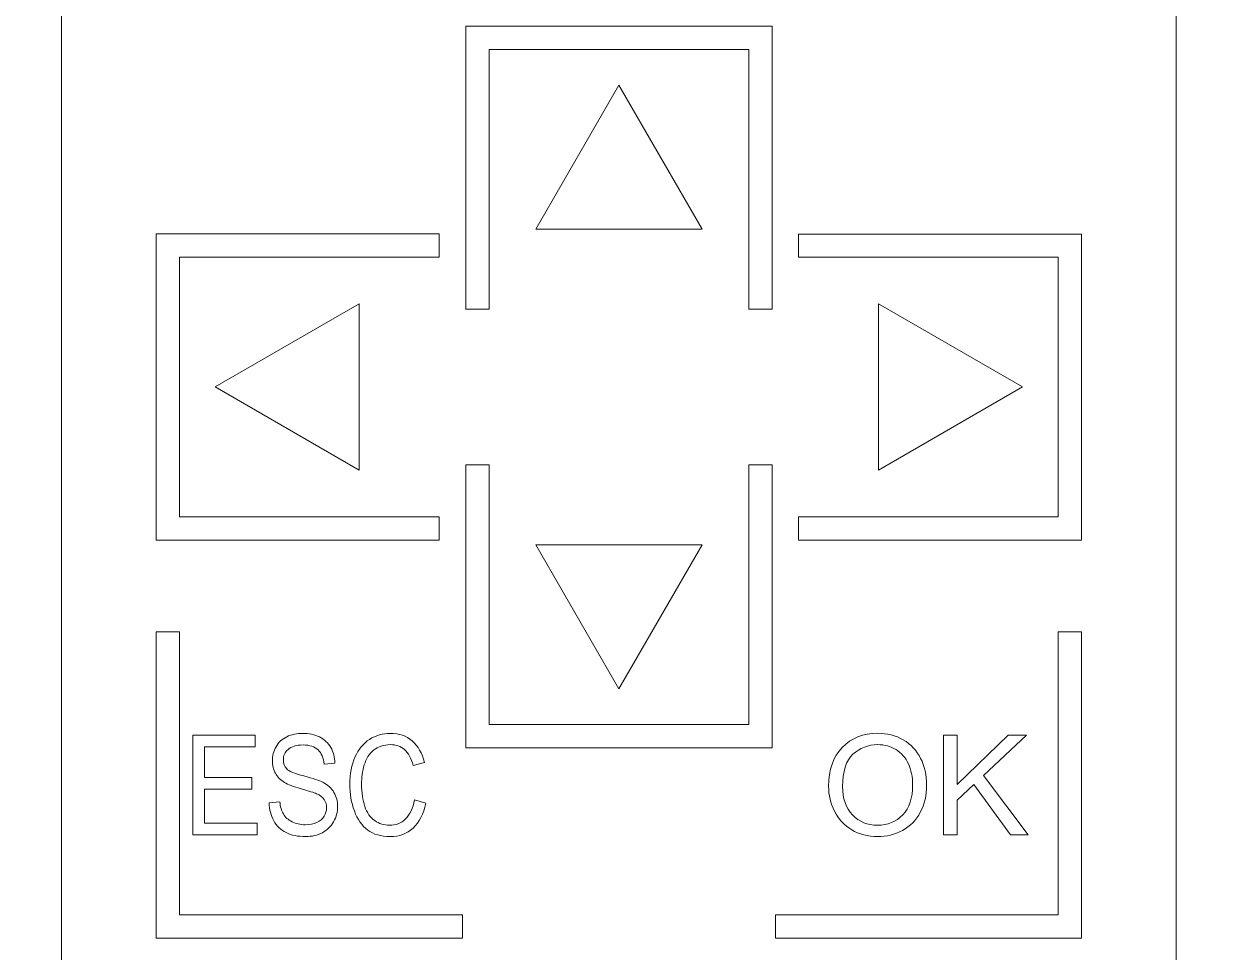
# Model space of a CAD drawing. Header units: millimetres. Extents: x 1359 to 3577, y 1333 to 3557.
# Drawn here: x 2563.64 to 2599.41, y 3214.96 to 3242.86 of the extents above; entities that cross this region are included whole.
import ezdxf

# ---------------------------------------------------------------- set-up
doc = ezdxf.new("R2010")
doc.units = ezdxf.units.MM
doc.set_wipeout_variables(frame=1)
doc.layers.add('000-PI-Oprema', color=30, linetype='Continuous', lineweight=5)
doc.layers.add('002-PI-Kabelska kanalica', color=150, linetype='Continuous')

# ---------------------------------------------------------------- blocks, each defined once
blk = doc.blocks.new('6ES7515-2AN03-0AB0')
blk.add_wipeout([(49766.655, 38535.913), (49836.455, 38535.913), (49836.456, 38388.913), (49766.656, 38388.913)])
at = {"layer": '000-PI-Oprema', "color": 0, "linetype": 'ByBlock', "lineweight": 0}
for p, q in [((49774.855, 38452.675), (49774.855, 38409.438)), ((49774.855, 38452.675), (49774.855, 38409.438)), ((49808.355, 38452.675), (49808.355, 38409.438)), ((49808.355, 38452.675), (49808.355, 38409.438)), ((49796.206, 38448.613), (49787.006, 38448.613)), ((49787.006, 38448.613), (49787.006, 38440.113)), ((49796.206, 38448.613), (49787.006, 38448.613)), ((49787.006, 38448.613), (49787.006, 38440.113)), ((49796.206, 38440.113), (49796.206, 38448.613)), ((49796.206, 38440.113), (49796.206, 38448.613)), ((49787.706, 38447.913), (49795.506, 38447.913)), ((49787.706, 38440.113), (49787.706, 38447.913)), ((49787.706, 38447.913), (49795.506, 38447.913)), ((49787.706, 38440.113), (49787.706, 38447.913)), ((49795.506, 38447.913), (49795.506, 38440.113)), ((49795.506, 38447.913), (49795.506, 38440.113)), ((49791.606, 38446.844), (49789.106, 38442.513)), ((49791.606, 38446.844), (49789.106, 38442.513)), ((49794.106, 38442.513), (49791.606, 38446.844)), ((49794.106, 38442.513), (49791.606, 38446.844)), ((49786.204, 38442.372), (49777.704, 38442.372)), ((49777.704, 38442.372), (49777.704, 38433.172)), ((49786.204, 38442.372), (49777.704, 38442.372)), ((49777.704, 38442.372), (49777.704, 38433.172)), ((49786.204, 38441.672), (49786.204, 38442.372)), ((49786.204, 38441.672), (49786.204, 38442.372)), ((49789.106, 38442.513), (49794.106, 38442.513)), ((49789.106, 38442.513), (49794.106, 38442.513)), ((49797.006, 38442.371), (49797.006, 38441.671)), ((49805.506, 38442.371), (49797.006, 38442.371)), ((49797.006, 38442.371), (49797.006, 38441.671)), ((49805.506, 38442.371), (49797.006, 38442.371)), ((49805.505, 38433.171), (49805.506, 38442.371)), ((49805.505, 38433.171), (49805.506, 38442.371)), ((49778.404, 38433.872), (49778.404, 38441.672)), ((49778.404, 38441.672), (49786.204, 38441.672)), ((49778.404, 38433.872), (49778.404, 38441.672)), ((49778.404, 38441.672), (49786.204, 38441.672)), ((49797.006, 38441.671), (49804.806, 38441.671)), ((49797.006, 38441.671), (49804.806, 38441.671)), ((49804.806, 38441.671), (49804.805, 38433.871)), ((49804.806, 38441.671), (49804.805, 38433.871)), ((49783.804, 38440.273), (49779.474, 38437.773)), ((49783.804, 38440.273), (49779.474, 38437.773)), ((49783.804, 38435.273), (49783.804, 38440.273)), ((49783.804, 38435.273), (49783.804, 38440.273)), ((49803.737, 38437.773), (49799.407, 38440.273)), ((49799.407, 38440.273), (49799.407, 38435.273)), ((49803.737, 38437.773), (49799.407, 38440.273)), ((49799.407, 38440.273), (49799.407, 38435.273)), ((49787.006, 38440.113), (49787.706, 38440.113)), ((49787.006, 38440.113), (49787.706, 38440.113)), ((49795.506, 38440.113), (49796.206, 38440.113)), ((49795.506, 38440.113), (49796.206, 38440.113)), ((49779.474, 38437.773), (49783.804, 38435.273)), ((49779.474, 38437.773), (49783.804, 38435.273)), ((49799.407, 38435.273), (49803.737, 38437.773)), ((49799.407, 38435.273), (49803.737, 38437.773)), ((49787.706, 38435.43), (49787.006, 38435.43)), ((49787.006, 38435.43), (49787.006, 38426.93)), ((49787.706, 38435.43), (49787.006, 38435.43)), ((49787.006, 38435.43), (49787.006, 38426.93)), ((49787.706, 38427.63), (49787.706, 38435.43)), ((49787.706, 38427.63), (49787.706, 38435.43)), ((49796.206, 38435.43), (49795.506, 38435.43)), ((49795.506, 38435.43), (49795.506, 38427.63)), ((49796.206, 38435.43), (49795.506, 38435.43)), ((49795.506, 38435.43), (49795.506, 38427.63)), ((49796.206, 38426.93), (49796.206, 38435.43)), ((49796.206, 38426.93), (49796.206, 38435.43)), ((49786.204, 38433.872), (49778.404, 38433.872)), ((49786.204, 38433.872), (49778.404, 38433.872)), ((49786.204, 38433.172), (49786.204, 38433.872)), ((49786.204, 38433.172), (49786.204, 38433.872)), ((49804.805, 38433.871), (49797.005, 38433.871)), ((49797.005, 38433.871), (49797.005, 38433.171)), ((49804.805, 38433.871), (49797.005, 38433.871)), ((49797.005, 38433.871), (49797.005, 38433.171)), ((49777.704, 38433.172), (49786.204, 38433.172)), ((49777.704, 38433.172), (49786.204, 38433.172)), ((49794.106, 38433.031), (49789.106, 38433.031)), ((49789.106, 38433.031), (49791.606, 38428.701)), ((49794.106, 38433.031), (49789.106, 38433.031)), ((49789.106, 38433.031), (49791.606, 38428.701)), ((49791.606, 38428.701), (49794.106, 38433.031)), ((49791.606, 38428.701), (49794.106, 38433.031)), ((49797.005, 38433.171), (49805.505, 38433.171)), ((49797.005, 38433.171), (49805.505, 38433.171)), ((49777.704, 38430.413), (49777.704, 38421.213)), ((49778.404, 38430.413), (49777.704, 38430.413)), ((49777.704, 38430.413), (49777.704, 38421.213)), ((49778.404, 38430.413), (49777.704, 38430.413)), ((49778.404, 38421.913), (49778.404, 38430.413)), ((49778.404, 38421.913), (49778.404, 38430.413)), ((49805.507, 38430.413), (49804.807, 38430.413)), ((49804.807, 38430.413), (49804.807, 38421.913)), ((49805.507, 38430.413), (49804.807, 38430.413)), ((49804.807, 38430.413), (49804.807, 38421.913)), ((49805.507, 38421.213), (49805.507, 38430.413)), ((49805.507, 38421.213), (49805.507, 38430.413)), ((49795.506, 38427.63), (49787.706, 38427.63)), ((49795.506, 38427.63), (49787.706, 38427.63)), ((49780.676, 38427.313), (49778.806, 38427.313)), ((49778.806, 38427.313), (49778.806, 38424.313)), ((49780.676, 38427.313), (49778.806, 38427.313)), ((49778.806, 38427.313), (49778.806, 38424.313)), ((49780.676, 38426.958), (49780.676, 38427.313)), ((49780.676, 38426.958), (49780.676, 38427.313)), ((49801.359, 38427.313), (49801.359, 38424.313)), ((49801.767, 38427.313), (49801.359, 38427.313)), ((49801.359, 38427.313), (49801.359, 38424.313)), ((49801.767, 38427.313), (49801.359, 38427.313)), ((49801.767, 38425.825), (49801.767, 38427.313)), ((49803.297, 38427.313), (49801.767, 38425.825)), ((49801.767, 38425.825), (49801.767, 38427.313)), ((49803.297, 38427.313), (49801.767, 38425.825)), ((49802.557, 38426.097), (49803.849, 38427.313)), ((49802.557, 38426.097), (49803.849, 38427.313)), ((49803.849, 38427.313), (49803.297, 38427.313)), ((49803.849, 38427.313), (49803.297, 38427.313)), ((49779.148, 38426.958), (49780.676, 38426.958)), ((49779.148, 38426.04), (49779.148, 38426.958)), ((49779.148, 38426.958), (49780.676, 38426.958)), ((49779.148, 38426.04), (49779.148, 38426.958)), ((49787.006, 38426.93), (49796.206, 38426.93)), ((49787.006, 38426.93), (49796.206, 38426.93)), ((49782.745, 38426.439), (49783.073, 38426.467)), ((49782.745, 38426.439), (49783.073, 38426.467)), ((49785.425, 38426.398), (49785.762, 38426.49)), ((49785.425, 38426.398), (49785.762, 38426.49)), ((49780.578, 38426.04), (49779.148, 38426.04)), ((49780.578, 38426.04), (49779.148, 38426.04)), ((49780.578, 38425.688), (49780.578, 38426.04)), ((49780.578, 38425.688), (49780.578, 38426.04)), ((49801.767, 38425.352), (49802.271, 38425.831)), ((49801.767, 38425.352), (49802.271, 38425.831)), ((49802.271, 38425.831), (49803.368, 38424.313)), ((49802.271, 38425.831), (49803.368, 38424.313)), ((49803.906, 38424.313), (49802.557, 38426.097)), ((49803.906, 38424.313), (49802.557, 38426.097)), ((49779.148, 38424.667), (49779.148, 38425.688)), ((49779.148, 38425.688), (49780.578, 38425.688)), ((49779.148, 38424.667), (49779.148, 38425.688)), ((49779.148, 38425.688), (49780.578, 38425.688)), ((49781.415, 38425.309), (49781.092, 38425.276)), ((49781.415, 38425.309), (49781.092, 38425.276)), ((49785.806, 38425.264), (49785.464, 38425.364)), ((49785.806, 38425.264), (49785.464, 38425.364)), ((49801.767, 38424.313), (49801.767, 38425.352)), ((49801.767, 38424.313), (49801.767, 38425.352)), ((49780.735, 38424.667), (49779.148, 38424.667)), ((49780.735, 38424.667), (49779.148, 38424.667)), ((49780.735, 38424.313), (49780.735, 38424.667)), ((49780.735, 38424.313), (49780.735, 38424.667)), ((49778.806, 38424.313), (49780.735, 38424.313)), ((49778.806, 38424.313), (49780.735, 38424.313)), ((49801.359, 38424.313), (49801.767, 38424.313)), ((49801.359, 38424.313), (49801.767, 38424.313)), ((49803.368, 38424.313), (49803.906, 38424.313)), ((49803.368, 38424.313), (49803.906, 38424.313)), ((49786.904, 38421.913), (49778.404, 38421.913)), ((49786.904, 38421.913), (49778.404, 38421.913)), ((49786.904, 38421.213), (49786.904, 38421.913)), ((49786.904, 38421.213), (49786.904, 38421.913)), ((49796.307, 38421.913), (49796.307, 38421.213)), ((49804.807, 38421.913), (49796.307, 38421.913)), ((49796.307, 38421.913), (49796.307, 38421.213)), ((49804.807, 38421.913), (49796.307, 38421.913)), ((49777.704, 38421.213), (49786.904, 38421.213)), ((49777.704, 38421.213), (49786.904, 38421.213)), ((49796.307, 38421.213), (49805.507, 38421.213)), ((49796.307, 38421.213), (49805.507, 38421.213))]:
    blk.add_line(p, q, dxfattribs=at)
for points, knots in [([(49783.073, 38426.467), (49783.067, 38426.644), (49783.025, 38426.801), (49782.867, 38427.079), (49782.755, 38427.184), (49782.462, 38427.328), (49782.293, 38427.364), (49781.927, 38427.364), (49781.769, 38427.329), (49781.484, 38427.193), (49781.376, 38427.093), (49781.228, 38426.83), (49781.191, 38426.688), (49781.191, 38426.399), (49781.221, 38426.274), (49781.342, 38426.052), (49781.434, 38425.959), (49781.558, 38425.884)], [0, 0, 0, 0, 0.136305, 0.136305, 0.27261, 0.27261, 0.408915, 0.408915, 0.532077, 0.532077, 0.655033, 0.655033, 0.777554, 0.777554, 0.888665, 0.888665, 1, 1, 1, 1]), ([(49783.073, 38426.467), (49783.067, 38426.644), (49783.025, 38426.801), (49782.867, 38427.079), (49782.755, 38427.184), (49782.462, 38427.328), (49782.293, 38427.364), (49781.927, 38427.364), (49781.769, 38427.329), (49781.484, 38427.193), (49781.376, 38427.093), (49781.228, 38426.83), (49781.191, 38426.688), (49781.191, 38426.399), (49781.221, 38426.274), (49781.342, 38426.052), (49781.434, 38425.959), (49781.558, 38425.884)], [0, 0, 0, 0, 0.136305, 0.136305, 0.27261, 0.27261, 0.408915, 0.408915, 0.532077, 0.532077, 0.655033, 0.655033, 0.777554, 0.777554, 0.888665, 0.888665, 1, 1, 1, 1]), ([(49785.762, 38426.49), (49785.692, 38426.767), (49785.569, 38426.982), (49785.217, 38427.288), (49784.999, 38427.364), (49784.512, 38427.364), (49784.303, 38427.303), (49783.923, 38427.062), (49783.777, 38426.885), (49783.571, 38426.42), (49783.519, 38426.148), (49783.519, 38425.548), (49783.565, 38425.281), (49783.748, 38424.781), (49783.88, 38424.59), (49784.23, 38424.327), (49784.456, 38424.262), (49785.004, 38424.262), (49785.232, 38424.347), (49785.605, 38424.69), (49785.734, 38424.938), (49785.806, 38425.264)], [0, 0, 0, 0, 0.116006, 0.116006, 0.231813, 0.231813, 0.333885, 0.333885, 0.435957, 0.435957, 0.538114, 0.538114, 0.631842, 0.631842, 0.725634, 0.725634, 0.819268, 0.819268, 0.909704, 0.909704, 1, 1, 1, 1]), ([(49785.762, 38426.49), (49785.692, 38426.767), (49785.569, 38426.982), (49785.217, 38427.288), (49784.999, 38427.364), (49784.512, 38427.364), (49784.303, 38427.303), (49783.923, 38427.062), (49783.777, 38426.885), (49783.571, 38426.42), (49783.519, 38426.148), (49783.519, 38425.548), (49783.565, 38425.281), (49783.748, 38424.781), (49783.88, 38424.59), (49784.23, 38424.327), (49784.456, 38424.262), (49785.004, 38424.262), (49785.232, 38424.347), (49785.605, 38424.69), (49785.734, 38424.938), (49785.806, 38425.264)], [0, 0, 0, 0, 0.116006, 0.116006, 0.231813, 0.231813, 0.333885, 0.333885, 0.435957, 0.435957, 0.538114, 0.538114, 0.631842, 0.631842, 0.725634, 0.725634, 0.819268, 0.819268, 0.909704, 0.909704, 1, 1, 1, 1]), ([(49800.672, 38426.613), (49800.552, 38426.85), (49800.377, 38427.035), (49799.921, 38427.3), (49799.665, 38427.366), (49798.946, 38427.365), (49798.592, 38427.225), (49798.043, 38426.661), (49797.906, 38426.272), (49797.906, 38425.51), (49797.964, 38425.261), (49798.082, 38425.025)], [0, 0, 0, 0, 0.170456, 0.170456, 0.341111, 0.341111, 0.601823, 0.601823, 0.862244, 0.862244, 1, 1, 1, 1]), ([(49800.672, 38426.613), (49800.552, 38426.85), (49800.377, 38427.035), (49799.921, 38427.3), (49799.665, 38427.366), (49798.946, 38427.365), (49798.592, 38427.225), (49798.043, 38426.661), (49797.906, 38426.272), (49797.906, 38425.51), (49797.964, 38425.261), (49798.082, 38425.025)], [0, 0, 0, 0, 0.170456, 0.170456, 0.341111, 0.341111, 0.601823, 0.601823, 0.862244, 0.862244, 1, 1, 1, 1]), ([(49781.234, 38424.737), (49781.324, 38424.578), (49781.448, 38424.459), (49781.764, 38424.301), (49781.96, 38424.262), (49782.379, 38424.262), (49782.545, 38424.3), (49782.841, 38424.458), (49782.954, 38424.567), (49783.111, 38424.85), (49783.151, 38425), (49783.151, 38425.321), (49783.115, 38425.463), (49782.971, 38425.71), (49782.861, 38425.813), (49782.606, 38425.947), (49782.415, 38426.011), (49781.859, 38426.157), (49781.687, 38426.228), (49781.554, 38426.367), (49781.521, 38426.456), (49781.521, 38426.688), (49781.568, 38426.794), (49781.757, 38426.97), (49781.908, 38427.014), (49782.314, 38427.014), (49782.464, 38426.965), (49782.667, 38426.772), (49782.727, 38426.628), (49782.745, 38426.439)], [0, 0, 0, 0, 0.098597, 0.098597, 0.197459, 0.197459, 0.275519, 0.275519, 0.353579, 0.353579, 0.431515, 0.431515, 0.510051, 0.510051, 0.588733, 0.588733, 0.642847, 0.642847, 0.697058, 0.697058, 0.752143, 0.752143, 0.815366, 0.815366, 0.878589, 0.878589, 0.939386, 0.939386, 1, 1, 1, 1]), ([(49781.234, 38424.737), (49781.324, 38424.578), (49781.448, 38424.459), (49781.764, 38424.301), (49781.96, 38424.262), (49782.379, 38424.262), (49782.545, 38424.3), (49782.841, 38424.458), (49782.954, 38424.567), (49783.111, 38424.85), (49783.151, 38425), (49783.151, 38425.321), (49783.115, 38425.463), (49782.971, 38425.71), (49782.861, 38425.813), (49782.606, 38425.947), (49782.415, 38426.011), (49781.859, 38426.157), (49781.687, 38426.228), (49781.554, 38426.367), (49781.521, 38426.456), (49781.521, 38426.688), (49781.568, 38426.794), (49781.757, 38426.97), (49781.908, 38427.014), (49782.314, 38427.014), (49782.464, 38426.965), (49782.667, 38426.772), (49782.727, 38426.628), (49782.745, 38426.439)], [0, 0, 0, 0, 0.098597, 0.098597, 0.197459, 0.197459, 0.275519, 0.275519, 0.353579, 0.353579, 0.431515, 0.431515, 0.510051, 0.510051, 0.588733, 0.588733, 0.642847, 0.642847, 0.697058, 0.697058, 0.752143, 0.752143, 0.815366, 0.815366, 0.878589, 0.878589, 0.939386, 0.939386, 1, 1, 1, 1]), ([(49785.194, 38424.793), (49785.06, 38424.665), (49784.899, 38424.601), (49784.549, 38424.601), (49784.402, 38424.648), (49784.132, 38424.836), (49784.032, 38424.979), (49783.904, 38425.359), (49783.872, 38425.582), (49783.872, 38426.035), (49783.899, 38426.227), (49784.007, 38426.599), (49784.102, 38426.748), (49784.368, 38426.969), (49784.534, 38427.024), (49784.906, 38427.024), (49785.049, 38426.974), (49785.277, 38426.775), (49785.365, 38426.616), (49785.425, 38426.398)], [0, 0, 0, 0, 0.155041, 0.155041, 0.281893, 0.281893, 0.40841, 0.40841, 0.534821, 0.534821, 0.633208, 0.633208, 0.731297, 0.731297, 0.829385, 0.829385, 0.914919, 0.914919, 1, 1, 1, 1]), ([(49785.194, 38424.793), (49785.06, 38424.665), (49784.899, 38424.601), (49784.549, 38424.601), (49784.402, 38424.648), (49784.132, 38424.836), (49784.032, 38424.979), (49783.904, 38425.359), (49783.872, 38425.582), (49783.872, 38426.035), (49783.899, 38426.227), (49784.007, 38426.599), (49784.102, 38426.748), (49784.368, 38426.969), (49784.534, 38427.024), (49784.906, 38427.024), (49785.049, 38426.974), (49785.277, 38426.775), (49785.365, 38426.616), (49785.425, 38426.398)], [0, 0, 0, 0, 0.155041, 0.155041, 0.281893, 0.281893, 0.40841, 0.40841, 0.534821, 0.534821, 0.633208, 0.633208, 0.731297, 0.731297, 0.829385, 0.829385, 0.914919, 0.914919, 1, 1, 1, 1]), ([(49798.638, 38426.734), (49798.846, 38426.928), (49799.094, 38427.024), (49799.586, 38427.024), (49799.769, 38426.974), (49800.095, 38426.773), (49800.219, 38426.632), (49800.389, 38426.268), (49800.431, 38426.055), (49800.431, 38425.424), (49800.332, 38425.126), (49800.133, 38424.916)], [0, 0, 0, 0, 0.235344, 0.235344, 0.401681, 0.401681, 0.568298, 0.568298, 0.735598, 0.735598, 1, 1, 1, 1]), ([(49798.638, 38426.734), (49798.846, 38426.928), (49799.094, 38427.024), (49799.586, 38427.024), (49799.769, 38426.974), (49800.095, 38426.773), (49800.219, 38426.632), (49800.389, 38426.268), (49800.431, 38426.055), (49800.431, 38425.424), (49800.332, 38425.126), (49800.133, 38424.916)], [0, 0, 0, 0, 0.235344, 0.235344, 0.401681, 0.401681, 0.568298, 0.568298, 0.735598, 0.735598, 1, 1, 1, 1]), ([(49798.082, 38425.025), (49798.2, 38424.788), (49798.372, 38424.602), (49798.829, 38424.33), (49799.089, 38424.262), (49799.646, 38424.262), (49799.895, 38424.323), (49800.357, 38424.57), (49800.536, 38424.752), (49800.788, 38425.232), (49800.851, 38425.504), (49800.851, 38426.109), (49800.791, 38426.377), (49800.672, 38426.613)], [0, 0, 0, 0, 0.176244, 0.176244, 0.352847, 0.352847, 0.515628, 0.515628, 0.678065, 0.678065, 0.840176, 0.840176, 1, 1, 1, 1]), ([(49798.082, 38425.025), (49798.2, 38424.788), (49798.372, 38424.602), (49798.829, 38424.33), (49799.089, 38424.262), (49799.646, 38424.262), (49799.895, 38424.323), (49800.357, 38424.57), (49800.536, 38424.752), (49800.788, 38425.232), (49800.851, 38425.504), (49800.851, 38426.109), (49800.791, 38426.377), (49800.672, 38426.613)], [0, 0, 0, 0, 0.176244, 0.176244, 0.352847, 0.352847, 0.515628, 0.515628, 0.678065, 0.678065, 0.840176, 0.840176, 1, 1, 1, 1]), ([(49800.133, 38424.916), (49799.936, 38424.706), (49799.683, 38424.601), (49799.075, 38424.601), (49798.825, 38424.705), (49798.425, 38425.121), (49798.326, 38425.406), (49798.326, 38426.219), (49798.43, 38426.542), (49798.638, 38426.734)], [0, 0, 0, 0, 0.238881, 0.238881, 0.472857, 0.472857, 0.707187, 0.707187, 1, 1, 1, 1]), ([(49800.133, 38424.916), (49799.936, 38424.706), (49799.683, 38424.601), (49799.075, 38424.601), (49798.825, 38424.705), (49798.425, 38425.121), (49798.326, 38425.406), (49798.326, 38426.219), (49798.43, 38426.542), (49798.638, 38426.734)], [0, 0, 0, 0, 0.238881, 0.238881, 0.472857, 0.472857, 0.707187, 0.707187, 1, 1, 1, 1]), ([(49781.558, 38425.884), (49781.653, 38425.825), (49781.819, 38425.763), (49782.294, 38425.631), (49782.448, 38425.582), (49782.626, 38425.503), (49782.703, 38425.444), (49782.797, 38425.303), (49782.821, 38425.221), (49782.821, 38425.034), (49782.796, 38424.949), (49782.699, 38424.792), (49782.624, 38424.73), (49782.425, 38424.64), (49782.309, 38424.618), (49782.031, 38424.618), (49781.899, 38424.648), (49781.664, 38424.766), (49781.577, 38424.844), (49781.466, 38425.036), (49781.43, 38425.159), (49781.415, 38425.309)], [0, 0, 0, 0, 0.066888, 0.066888, 0.133776, 0.133776, 0.23805, 0.23805, 0.341697, 0.341697, 0.444667, 0.444667, 0.547636, 0.547636, 0.6513, 0.6513, 0.767974, 0.767974, 0.884403, 0.884403, 1, 1, 1, 1]), ([(49781.558, 38425.884), (49781.653, 38425.825), (49781.819, 38425.763), (49782.294, 38425.631), (49782.448, 38425.582), (49782.626, 38425.503), (49782.703, 38425.444), (49782.797, 38425.303), (49782.821, 38425.221), (49782.821, 38425.034), (49782.796, 38424.949), (49782.699, 38424.792), (49782.624, 38424.73), (49782.425, 38424.64), (49782.309, 38424.618), (49782.031, 38424.618), (49781.899, 38424.648), (49781.664, 38424.766), (49781.577, 38424.844), (49781.466, 38425.036), (49781.43, 38425.159), (49781.415, 38425.309)], [0, 0, 0, 0, 0.066888, 0.066888, 0.133776, 0.133776, 0.23805, 0.23805, 0.341697, 0.341697, 0.444667, 0.444667, 0.547636, 0.547636, 0.6513, 0.6513, 0.767974, 0.767974, 0.884403, 0.884403, 1, 1, 1, 1])]:
    blk.add_open_spline(points, degree=3, knots=knots, dxfattribs=at)
for points in [[(49781.092, 38425.276), (49781.097, 38425.076), (49781.144, 38424.896), (49781.234, 38424.737)], [(49781.092, 38425.276), (49781.097, 38425.076), (49781.144, 38424.896), (49781.234, 38424.737)], [(49785.464, 38425.364), (49785.417, 38425.112), (49785.327, 38424.922), (49785.194, 38424.793)], [(49785.464, 38425.364), (49785.417, 38425.112), (49785.327, 38424.922), (49785.194, 38424.793)]]:
    blk.add_open_spline(points, degree=3, dxfattribs=at)
blk = doc.blocks.new('6ES7590-1AB60-0AA0')
for p, q in [((4304.23, 2880.414), (4144.23, 2880.414)), ((4304.23, 2880.114), (4144.23, 2880.114))]:
    blk.add_line(p, q)

msp = doc.modelspace()

# ---------------------------------------------------------------- block references
msp.add_blockref('6ES7590-1AB60-0AA0', (-1597.659, 337.669))

# ---------------------------------------------------------------- next in the draw order: block references
at = {"layer": '002-PI-Kabelska kanalica', "color": 0, "linetype": 'ByBlock', "lineweight": 0}
msp.add_blockref('6ES7515-2AN03-0AB0', (-47210.084, -35205.83), dxfattribs=at)

doc.saveas('drawing.dxf')
